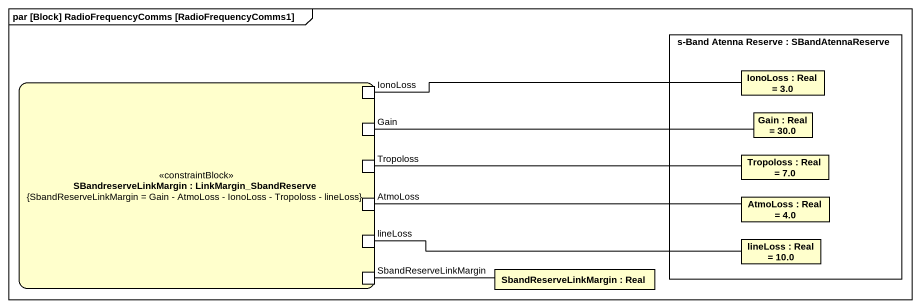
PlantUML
@startuml
mainframe par [Block] RadioFrequencyComms [RadioFrequencyComms1]
rectangle "s-Band Atenna Reserve : SBandAtennaReserve" as s_Band_Atenna_Reserve {
  rectangle "IonoLoss : Real = 3.0" as IonoLoss_2
  rectangle "Gain : Real = 30.0" as Gain_2
  rectangle "Tropoloss : Real = 7.0" as Tropoloss_2
  rectangle "AtmoLoss : Real = 4.0" as AtmoLoss_2
  rectangle "lineLoss : Real = 10.0" as lineLoss_2
}
rectangle "SBandreserveLinkMargin : LinkMargin_SbandReserve\n{SbandReserveLinkMargin = Gain - AtmoLoss - IonoLoss - Tropoloss - lineLoss}" as SBandreserveLinkMargin <<constraintBlock>> {
  port IonoLoss
  port Gain
  port Tropoloss
  port AtmoLoss
  port lineLoss
  port SbandReserveLinkMargin
}
rectangle "SbandReserveLinkMargin : Real" as SbandReserveLinkMargin_2
IonoLoss -right- IonoLoss_2
Gain -right- Gain_2
Tropoloss -right- Tropoloss_2
AtmoLoss -right- AtmoLoss_2
lineLoss -right- lineLoss_2
SbandReserveLinkMargin -right- SbandReserveLinkMargin_2
@enduml
